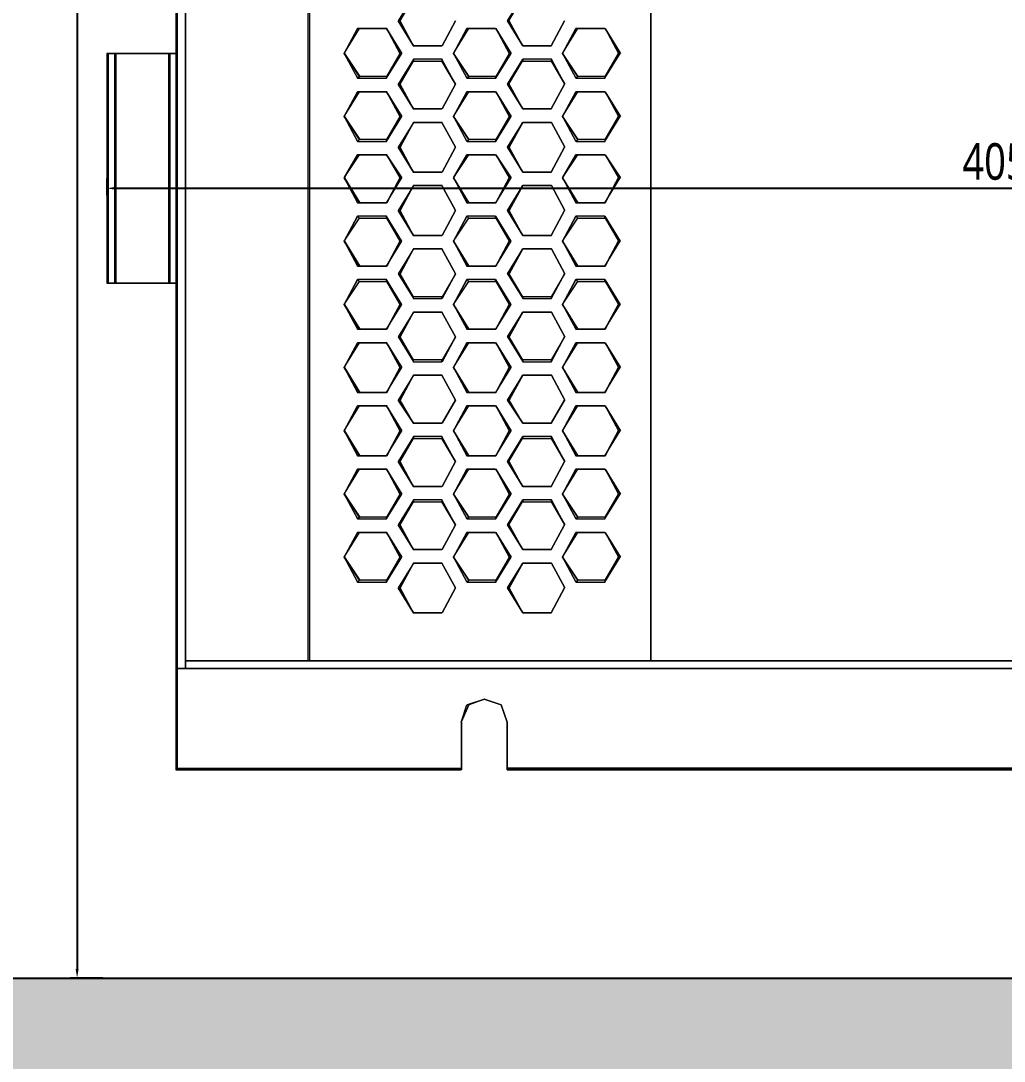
# Model space of a CAD drawing. Header units: millimetres. Extents: x -11 to 1219, y 0 to 1751.
# Drawn here: x 666.4 to 881.7, y 837 to 1064.7 of the extents above; entities that cross this region are included whole.
import ezdxf

# ---------------------------------------------------------------- set-up
doc = ezdxf.new("R2010")
doc.units = ezdxf.units.MM
doc.header["$LTSCALE"] = 10
doc.layers.get('0').update_dxf_attribs({"linetype": 'CONTINUOUS'})
doc.layers.get('Defpoints').update_dxf_attribs({"linetype": 'CONTINUOUS'})
for name, color, linetype in [('1', 7, 'CONTINUOUS'), ('Layer1', 3, 'CONTINUOUS'), ('PDF2_Geometry', 7, 'CONTINUOUS'), ('PDF2_Solid Fills', 7, 'CONTINUOUS'), ('PSYMS', 7, 'CONTINUOUS')]:
    doc.layers.add(name, color=color, linetype=linetype)
doc.styles.get("Standard").update_dxf_attribs({"font": '', "width": 0.8})
doc.styles.get('Standard').set_extended_font_data('Meiryo UI')
doc.dimstyles.get("Standard").update_dxf_attribs({"dimtxt": 8, "dimasz": 2, "dimexe": 1.5, "dimexo": 1.5, "dimgap": 1.8, "dimtad": 1, "dimdec": 3, "dimdsep": 46, "dimtxsty": 'Standard', "dimcen": 0, "dimclrd": 4, "dimclre": 4, "dimclrt": 4, "dimadec": 0, "dimazin": 0, "dimtfac": 1, "dimtdec": 3, "dimtmove": 0, "dimatfit": 3, "dimfxl": 1, "dimtolj": 1, "dimtzin": 1, "dimarcsym": 0})

# ---------------------------------------------------------------- blocks, each defined once
blk = doc.blocks.new('Sinee')
at = {"layer": '1'}
blk.add_line((324.97, -695.81), (72.13, -695.81), dxfattribs=at)
at = {"layer": 'Layer1'}
blk.add_line((62.06, -696.12), (0, -696.11), dxfattribs=at)
at = {"layer": 'PDF2_Geometry', "lineweight": 5}
for points in [[(0, 0), (-0.42, 0), (-0.42, -696.11), (0, -696.11)], [(1.75, -22.23), (1.75, -673.88)], [(1.75, -22.23), (1.75, -673.88)], [(28.93, -23.9), (28.52, -23.9), (28.52, -672.21), (28.93, -672.21)], [(103.58, -672.21), (103.58, -23.91)], [(103.58, -672.21), (103.58, -23.91)], [(48.29, -532.15), (48.71, -532.15), (51.65, -527.12), (51.65, -526.7)], [(72.13, -532.15), (72.55, -532.15), (75.48, -527.12), (75.48, -526.7)], [(51.65, -537.6), (48.29, -532.15)], [(51.65, -537.6), (48.71, -532.15), (48.29, -532.15)], [(60.88, -532.15), (57.94, -537.6)], [(60.88, -532.15), (57.94, -537.6)], [(75.55, -537.6), (72.2, -532.15)], [(75.55, -537.6), (72.62, -532.15), (72.2, -532.15)], [(84.71, -532.15), (81.77, -537.6)], [(84.71, -532.15), (81.77, -537.6)], [(36.48, -539.28), (39.42, -533.83)], [(36.48, -539.28), (39.84, -533.83), (39.42, -533.83)], [(39.42, -533.83), (45.71, -533.83)], [(39.91, -533.83), (45.78, -533.83)], [(45.71, -533.83), (49.06, -539.28)], [(45.71, -533.83), (48.64, -539.28), (49.06, -539.28)], [(60.39, -539.28), (63.32, -533.83)], [(60.39, -539.28), (63.74, -533.83), (63.32, -533.83)], [(63.32, -533.83), (69.61, -533.83)], [(63.74, -533.83), (69.61, -533.83)], [(69.68, -533.83), (73.04, -539.28)], [(69.68, -533.83), (72.62, -539.28), (73.04, -539.28)], [(84.29, -539.28), (87.22, -533.83)], [(84.29, -539.28), (87.64, -533.83), (87.22, -533.83)], [(87.22, -533.83), (93.51, -533.83)], [(87.64, -533.83), (93.51, -533.83)], [(93.58, -533.83), (96.94, -539.28)], [(93.58, -533.83), (96.52, -539.28), (96.94, -539.28)], [(-15.52, -589.6), (-15.1, -589.6), (-15.1, -539.28), (-15.52, -539.28)], [(-15.1, -539.28), (0, -539.28)], [(-15.1, -539.28), (0, -539.28)], [(-13.84, -589.6), (-13.42, -589.6), (-13.42, -539.28), (-13.84, -539.28)], [(-2.03, -589.6), (-1.61, -589.6), (-1.61, -539.28), (-2.03, -539.28)], [(39.42, -544.73), (39.84, -544.31), (36.48, -539.28)], [(39.91, -544.31), (36.55, -539.28)], [(49.06, -539.28), (48.64, -539.28), (45.71, -544.31), (45.71, -544.73)], [(57.87, -537.6), (51.58, -537.6)], [(57.87, -537.6), (51.58, -537.6)], [(63.74, -544.31), (60.39, -539.28)], [(63.32, -544.73), (63.74, -544.31), (60.39, -539.28)], [(73.04, -539.28), (72.62, -539.28), (69.68, -544.31), (69.68, -544.73)], [(81.84, -537.6), (75.55, -537.6)], [(81.84, -537.6), (75.55, -537.6)], [(87.64, -544.31), (84.29, -539.28)], [(87.22, -544.73), (87.64, -544.31), (84.29, -539.28)], [(96.87, -539.28), (96.45, -539.28), (93.51, -544.31), (93.51, -544.73)], [(48.29, -545.99), (48.71, -545.99), (51.65, -540.96), (51.65, -540.54)], [(57.94, -540.54), (51.65, -540.54), (51.65, -540.96), (57.94, -540.96)], [(57.87, -540.54), (57.87, -540.96), (60.81, -545.99)], [(57.87, -540.96), (60.81, -545.99)], [(72.13, -545.99), (72.55, -545.99), (75.48, -540.96), (75.48, -540.54)], [(81.84, -540.54), (75.55, -540.54), (75.55, -540.96), (81.84, -540.96)], [(81.84, -540.54), (81.84, -540.96), (84.78, -545.99)], [(81.84, -540.96), (84.78, -545.99)], [(45.71, -544.73), (45.71, -544.31), (39.84, -544.31), (39.42, -544.73)], [(51.65, -551.44), (48.29, -545.99)], [(51.65, -551.44), (48.71, -545.99), (48.29, -545.99)], [(60.88, -545.99), (57.94, -551.44)], [(60.88, -545.99), (57.94, -551.44)], [(69.68, -544.73), (69.68, -544.31), (63.81, -544.31), (63.39, -544.73)], [(75.55, -551.44), (72.2, -545.99)], [(75.55, -551.44), (72.62, -545.99), (72.2, -545.99)], [(84.71, -545.99), (81.77, -551.44)], [(84.71, -545.99), (81.77, -551.44)], [(93.58, -544.73), (93.58, -544.31), (87.71, -544.31), (87.29, -544.73)], [(36.48, -553.12), (39.42, -547.67)], [(36.48, -553.12), (39.84, -547.67), (39.42, -547.67)], [(39.42, -547.67), (45.71, -547.67)], [(39.91, -547.67), (45.78, -547.67)], [(45.71, -547.67), (49.06, -553.12)], [(45.71, -547.67), (48.64, -553.12), (49.06, -553.12)], [(60.39, -553.12), (63.32, -547.67)], [(60.39, -553.12), (63.74, -547.67), (63.32, -547.67)], [(63.32, -547.67), (69.61, -547.67)], [(63.74, -547.67), (69.61, -547.67)], [(69.68, -547.67), (73.04, -553.12)], [(69.68, -547.67), (72.62, -553.12), (73.04, -553.12)], [(84.29, -553.12), (87.22, -547.67)], [(84.29, -553.12), (87.64, -547.67), (87.22, -547.67)], [(87.22, -547.67), (93.51, -547.67)], [(87.64, -547.67), (93.51, -547.67)], [(93.58, -547.67), (96.94, -553.12)], [(93.58, -547.67), (96.52, -553.12), (96.94, -553.12)], [(39.42, -558.57), (39.84, -558.15), (36.48, -553.12)], [(39.91, -558.15), (36.55, -553.12)], [(49.06, -553.12), (48.64, -553.12), (45.71, -558.15), (45.71, -558.57)], [(57.87, -551.44), (51.58, -551.44)], [(57.87, -551.44), (51.58, -551.44)], [(63.74, -558.15), (60.39, -553.12)], [(63.32, -558.57), (63.74, -558.15), (60.39, -553.12)], [(73.04, -553.12), (72.62, -553.12), (69.68, -558.15), (69.68, -558.57)], [(81.84, -551.44), (75.55, -551.44)], [(81.84, -551.44), (75.55, -551.44)], [(87.64, -558.15), (84.29, -553.12)], [(87.22, -558.57), (87.64, -558.15), (84.29, -553.12)], [(96.87, -553.12), (96.45, -553.12), (93.51, -558.15), (93.51, -558.57)], [(48.29, -559.83), (48.71, -559.83), (51.65, -554.38)], [(48.71, -559.83), (51.65, -554.38)], [(51.65, -554.38), (57.94, -554.38)], [(51.65, -554.38), (57.94, -554.38)], [(57.87, -554.38), (60.81, -559.83)], [(57.87, -554.38), (60.81, -559.83)], [(72.13, -559.83), (72.55, -559.83), (75.48, -554.38)], [(72.62, -559.83), (75.55, -554.38)], [(75.55, -554.38), (81.84, -554.38)], [(75.55, -554.38), (81.84, -554.38)], [(81.84, -554.38), (84.78, -559.83)], [(81.84, -554.38), (84.78, -559.83)], [(45.71, -558.57), (45.71, -558.15), (39.84, -558.15), (39.42, -558.57)], [(51.65, -565.28), (48.29, -559.83)], [(51.65, -565.28), (48.71, -559.83), (48.29, -559.83)], [(60.88, -559.83), (57.94, -565.28)], [(60.88, -559.83), (57.94, -565.28)], [(69.68, -558.57), (69.68, -558.15), (63.81, -558.15), (63.39, -558.57)], [(75.55, -565.28), (72.2, -559.83)], [(75.55, -565.28), (72.62, -559.83), (72.2, -559.83)], [(84.71, -559.83), (81.77, -565.28)], [(84.71, -559.83), (81.77, -565.28)], [(93.58, -558.57), (93.58, -558.15), (87.71, -558.15), (87.29, -558.57)], [(36.48, -566.54), (39.42, -561.51)], [(36.48, -566.54), (39.84, -561.51), (39.42, -561.51)], [(39.42, -561.51), (45.71, -561.51)], [(39.91, -561.51), (45.78, -561.51)], [(45.71, -561.51), (49.06, -566.54)], [(45.71, -561.51), (48.64, -566.54), (49.06, -566.54)], [(60.39, -566.54), (63.32, -561.51)], [(60.39, -566.54), (63.74, -561.51), (63.32, -561.51)], [(63.32, -561.51), (69.61, -561.51)], [(63.74, -561.51), (69.61, -561.51)], [(69.68, -561.51), (73.04, -566.54)], [(69.68, -561.51), (72.62, -566.54), (73.04, -566.54)], [(84.29, -566.54), (87.22, -561.51)], [(84.29, -566.54), (87.64, -561.51), (87.22, -561.51)], [(87.22, -561.51), (93.51, -561.51)], [(87.64, -561.51), (93.51, -561.51)], [(93.58, -561.51), (96.94, -566.54)], [(93.58, -561.51), (96.52, -566.54), (96.94, -566.54)], [(39.42, -571.99), (39.84, -571.99), (36.48, -566.54)], [(39.91, -571.99), (36.55, -566.54)], [(49.06, -566.54), (48.64, -566.54), (45.71, -571.99)], [(48.71, -566.54), (45.78, -571.99)], [(57.87, -565.28), (51.58, -565.28)], [(57.87, -565.28), (51.58, -565.28)], [(63.74, -571.99), (60.39, -566.54)], [(63.32, -571.99), (63.74, -571.99), (60.39, -566.54)], [(72.62, -566.54), (69.68, -571.99)], [(73.04, -566.54), (72.62, -566.54), (69.68, -571.99)], [(81.84, -565.28), (75.55, -565.28)], [(81.84, -565.28), (75.55, -565.28)], [(87.64, -571.99), (84.29, -566.54)], [(87.22, -571.99), (87.64, -571.99), (84.29, -566.54)], [(96.87, -566.54), (96.45, -566.54), (93.51, -571.99)], [(96.52, -566.54), (93.58, -571.99)], [(48.29, -573.67), (48.71, -573.67), (51.65, -568.22)], [(48.71, -573.67), (51.65, -568.22)], [(51.65, -568.22), (57.94, -568.22)], [(51.65, -568.22), (57.94, -568.22)], [(57.87, -568.22), (60.81, -573.67)], [(57.87, -568.22), (60.81, -573.67)], [(72.13, -573.67), (72.55, -573.67), (75.48, -568.22)], [(72.62, -573.67), (75.55, -568.22)], [(75.55, -568.22), (81.84, -568.22)], [(75.55, -568.22), (81.84, -568.22)], [(81.84, -568.22), (84.78, -573.67)], [(81.84, -568.22), (84.78, -573.67)], [(45.71, -571.99), (39.42, -571.99)], [(45.71, -571.99), (39.42, -571.99), (39.84, -571.99)], [(51.65, -579.12), (48.29, -573.67)], [(51.65, -579.12), (48.71, -573.67), (48.29, -573.67)], [(60.88, -573.67), (57.94, -579.12)], [(60.88, -573.67), (57.94, -579.12)], [(69.68, -571.99), (63.39, -571.99)], [(69.68, -571.99), (63.39, -571.99), (63.81, -571.99)], [(75.55, -579.12), (72.2, -573.67)], [(75.55, -579.12), (72.62, -573.67), (72.2, -573.67)], [(84.71, -573.67), (81.77, -579.12)], [(84.71, -573.67), (81.77, -579.12)], [(93.58, -571.99), (87.29, -571.99)], [(93.58, -571.99), (87.29, -571.99), (87.71, -571.99)], [(36.48, -580.38), (39.42, -574.92)], [(36.48, -580.38), (39.84, -575.34), (39.42, -574.92)], [(39.42, -574.92), (39.84, -575.34), (45.71, -575.34), (45.71, -574.92)], [(45.71, -574.92), (45.71, -575.34), (48.64, -580.38), (49.06, -580.38)], [(60.39, -580.38), (63.32, -574.92)], [(60.39, -580.38), (63.74, -575.34), (63.32, -574.92)], [(63.32, -574.92), (63.74, -575.34), (69.61, -575.34), (69.61, -574.92)], [(69.68, -574.92), (69.68, -575.34), (72.62, -580.38), (73.04, -580.38)], [(84.29, -580.38), (87.22, -574.92)], [(84.29, -580.38), (87.64, -575.34), (87.22, -574.92)], [(87.22, -574.92), (87.64, -575.34), (93.51, -575.34), (93.51, -574.92)], [(93.58, -574.92), (93.58, -575.34), (96.52, -580.38), (96.94, -580.38)], [(39.42, -585.83), (39.84, -585.83), (36.48, -580.38)], [(39.91, -585.83), (36.55, -580.38)], [(49.06, -580.38), (48.64, -580.38), (45.71, -585.83)], [(48.71, -580.38), (45.78, -585.83)], [(57.87, -579.12), (51.58, -579.12)], [(57.87, -579.12), (51.58, -579.12)], [(63.74, -585.83), (60.39, -580.38)], [(63.32, -585.83), (63.74, -585.83), (60.39, -580.38)], [(72.62, -580.38), (69.68, -585.83)], [(73.04, -580.38), (72.62, -580.38), (69.68, -585.83)], [(81.84, -579.12), (75.55, -579.12)], [(81.84, -579.12), (75.55, -579.12)], [(87.64, -585.83), (84.29, -580.38)], [(87.22, -585.83), (87.64, -585.83), (84.29, -580.38)], [(96.87, -580.38), (96.45, -580.38), (93.51, -585.83)], [(96.52, -580.38), (93.58, -585.83)], [(48.29, -587.51), (48.71, -587.51), (51.65, -582.05)], [(48.71, -587.51), (51.65, -582.05)], [(51.65, -582.05), (57.94, -582.05)], [(51.65, -582.05), (57.94, -582.05)], [(57.87, -582.05), (60.81, -587.51)], [(57.87, -582.05), (60.81, -587.51)], [(72.13, -587.51), (72.55, -587.51), (75.48, -582.05)], [(72.62, -587.51), (75.55, -582.05)], [(75.55, -582.05), (81.84, -582.05)], [(75.55, -582.05), (81.84, -582.05)], [(81.84, -582.05), (84.78, -587.51)], [(81.84, -582.05), (84.78, -587.51)], [(45.71, -585.83), (39.42, -585.83)], [(45.71, -585.83), (39.42, -585.83), (39.84, -585.83)], [(69.68, -585.83), (63.39, -585.83)], [(69.68, -585.83), (63.39, -585.83), (63.81, -585.83)], [(93.58, -585.83), (87.29, -585.83)], [(93.58, -585.83), (87.29, -585.83), (87.71, -585.83)], [(0, -589.6), (-15.1, -589.6)], [(0, -589.6), (-15.1, -589.6)], [(36.48, -594.21), (39.42, -588.76)], [(36.48, -594.21), (39.84, -589.18), (39.42, -588.76)], [(39.42, -588.76), (39.84, -589.18), (45.71, -589.18), (45.71, -588.76)], [(45.71, -588.76), (45.71, -589.18), (48.64, -594.21), (49.06, -594.21)], [(51.65, -592.96), (51.65, -592.54), (48.71, -587.51), (48.29, -587.51)], [(60.88, -587.51), (57.94, -592.96)], [(60.88, -587.51), (57.94, -592.54), (57.94, -592.96)], [(60.39, -594.21), (63.32, -588.76)], [(60.39, -594.21), (63.74, -589.18), (63.32, -588.76)], [(63.32, -588.76), (63.74, -589.18), (69.61, -589.18), (69.61, -588.76)], [(69.68, -588.76), (69.68, -589.18), (72.62, -594.21), (73.04, -594.21)], [(75.55, -592.96), (75.55, -592.54), (72.62, -587.51), (72.2, -587.51)], [(84.71, -587.51), (81.77, -592.96)], [(84.71, -587.51), (81.77, -592.54), (81.77, -592.96)], [(84.29, -594.21), (87.22, -588.76)], [(84.29, -594.21), (87.64, -589.18), (87.22, -588.76)], [(87.22, -588.76), (87.64, -589.18), (93.51, -589.18), (93.51, -588.76)], [(93.58, -588.76), (93.58, -589.18), (96.52, -594.21), (96.94, -594.21)], [(39.42, -599.67), (39.84, -599.67), (36.48, -594.21)], [(39.91, -599.67), (36.55, -594.21)], [(49.06, -594.21), (48.64, -594.21), (45.71, -599.67)], [(48.71, -594.21), (45.78, -599.67)], [(51.58, -592.96), (57.87, -592.96), (57.87, -592.54), (51.58, -592.54)], [(63.74, -599.67), (60.39, -594.21)], [(63.32, -599.67), (63.74, -599.67), (60.39, -594.21)], [(72.62, -594.21), (69.68, -599.67)], [(73.04, -594.21), (72.62, -594.21), (69.68, -599.67)], [(75.55, -592.96), (81.84, -592.96), (81.84, -592.54), (75.55, -592.54)], [(87.64, -599.67), (84.29, -594.21)], [(87.22, -599.67), (87.64, -599.67), (84.29, -594.21)], [(96.87, -594.21), (96.45, -594.21), (93.51, -599.67)], [(96.52, -594.21), (93.58, -599.67)], [(48.29, -601.34), (48.71, -601.34), (51.65, -595.89)], [(48.71, -601.34), (51.65, -595.89)], [(51.65, -595.89), (57.94, -595.89)], [(51.65, -595.89), (57.94, -595.89)], [(57.87, -595.89), (60.81, -601.34)], [(57.87, -595.89), (60.81, -601.34)], [(72.13, -601.34), (72.55, -601.34), (75.48, -595.89)], [(72.62, -601.34), (75.55, -595.89)], [(75.55, -595.89), (81.84, -595.89)], [(75.55, -595.89), (81.84, -595.89)], [(81.84, -595.89), (84.78, -601.34)], [(81.84, -595.89), (84.78, -601.34)], [(45.71, -599.67), (39.42, -599.67)], [(45.71, -599.67), (39.42, -599.67), (39.84, -599.67)], [(69.68, -599.67), (63.39, -599.67)], [(69.68, -599.67), (63.39, -599.67), (63.81, -599.67)], [(93.58, -599.67), (87.29, -599.67)], [(93.58, -599.67), (87.29, -599.67), (87.71, -599.67)], [(36.48, -608.05), (39.42, -602.6)], [(36.48, -608.05), (39.84, -602.6), (39.42, -602.6)], [(39.42, -602.6), (45.71, -602.6)], [(39.91, -602.6), (45.78, -602.6)], [(45.71, -602.6), (49.06, -608.05)], [(45.71, -602.6), (48.64, -608.05), (49.06, -608.05)], [(51.65, -606.8), (51.65, -606.38), (48.71, -601.34), (48.29, -601.34)], [(60.88, -601.34), (57.94, -606.8)], [(60.88, -601.34), (57.94, -606.38), (57.94, -606.8)], [(60.39, -608.05), (63.32, -602.6)], [(60.39, -608.05), (63.74, -602.6), (63.32, -602.6)], [(63.32, -602.6), (69.61, -602.6)], [(63.74, -602.6), (69.61, -602.6)], [(69.68, -602.6), (73.04, -608.05)], [(69.68, -602.6), (72.62, -608.05), (73.04, -608.05)], [(75.55, -606.8), (75.55, -606.38), (72.62, -601.34), (72.2, -601.34)], [(84.71, -601.34), (81.77, -606.8)], [(84.71, -601.34), (81.77, -606.38), (81.77, -606.8)], [(84.29, -608.05), (87.22, -602.6)], [(84.29, -608.05), (87.64, -602.6), (87.22, -602.6)], [(87.22, -602.6), (93.51, -602.6)], [(87.64, -602.6), (93.51, -602.6)], [(93.58, -602.6), (96.94, -608.05)], [(93.58, -602.6), (96.52, -608.05), (96.94, -608.05)], [(51.58, -606.8), (57.87, -606.8), (57.87, -606.38), (51.58, -606.38)], [(75.55, -606.8), (81.84, -606.8), (81.84, -606.38), (75.55, -606.38)], [(39.42, -613.5), (39.84, -613.5), (36.48, -608.05)], [(39.91, -613.5), (36.55, -608.05)], [(49.06, -608.05), (48.64, -608.05), (45.71, -613.5)], [(48.71, -608.05), (45.78, -613.5)], [(48.29, -615.18), (48.71, -615.18), (51.65, -609.73)], [(48.71, -615.18), (51.65, -609.73)], [(51.65, -609.73), (57.94, -609.73)], [(51.65, -609.73), (57.94, -609.73)], [(57.87, -609.73), (60.81, -615.18)], [(57.87, -609.73), (60.81, -615.18)], [(63.74, -613.5), (60.39, -608.05)], [(63.32, -613.5), (63.74, -613.5), (60.39, -608.05)], [(72.62, -608.05), (69.68, -613.5)], [(73.04, -608.05), (72.62, -608.05), (69.68, -613.5)], [(72.13, -615.18), (72.55, -615.18), (75.48, -609.73)], [(72.62, -615.18), (75.55, -609.73)], [(75.55, -609.73), (81.84, -609.73)], [(75.55, -609.73), (81.84, -609.73)], [(81.84, -609.73), (84.78, -615.18)], [(81.84, -609.73), (84.78, -615.18)], [(87.64, -613.5), (84.29, -608.05)], [(87.22, -613.5), (87.64, -613.5), (84.29, -608.05)], [(96.87, -608.05), (96.45, -608.05), (93.51, -613.5)], [(96.52, -608.05), (93.58, -613.5)], [(45.71, -613.5), (39.42, -613.5)], [(45.71, -613.5), (39.42, -613.5), (39.84, -613.5)], [(69.68, -613.5), (63.39, -613.5)], [(69.68, -613.5), (63.39, -613.5), (63.81, -613.5)], [(93.58, -613.5), (87.29, -613.5)], [(93.58, -613.5), (87.29, -613.5), (87.71, -613.5)], [(36.48, -621.89), (39.42, -616.44)], [(36.48, -621.89), (39.84, -616.44), (39.42, -616.44)], [(39.42, -616.44), (45.71, -616.44)], [(39.91, -616.44), (45.78, -616.44)], [(45.71, -616.44), (49.06, -621.89)], [(45.71, -616.44), (48.64, -621.89), (49.06, -621.89)], [(51.65, -620.21), (48.29, -615.18)], [(51.65, -620.21), (48.71, -615.18), (48.29, -615.18)], [(60.88, -615.18), (57.94, -620.21)], [(60.88, -615.18), (57.94, -620.21)], [(60.39, -621.89), (63.32, -616.44)], [(60.39, -621.89), (63.74, -616.44), (63.32, -616.44)], [(63.32, -616.44), (69.61, -616.44)], [(63.74, -616.44), (69.61, -616.44)], [(69.68, -616.44), (73.04, -621.89)], [(69.68, -616.44), (72.62, -621.89), (73.04, -621.89)], [(75.55, -620.21), (72.2, -615.18)], [(75.55, -620.21), (72.62, -615.18), (72.2, -615.18)], [(84.71, -615.18), (81.77, -620.21)], [(84.71, -615.18), (81.77, -620.21)], [(84.29, -621.89), (87.22, -616.44)], [(84.29, -621.89), (87.64, -616.44), (87.22, -616.44)], [(87.22, -616.44), (93.51, -616.44)], [(87.64, -616.44), (93.51, -616.44)], [(93.58, -616.44), (96.94, -621.89)], [(93.58, -616.44), (96.52, -621.89), (96.94, -621.89)], [(57.87, -620.21), (51.58, -620.21)], [(57.87, -620.21), (51.58, -620.21)], [(81.84, -620.21), (75.55, -620.21)], [(81.84, -620.21), (75.55, -620.21)], [(39.42, -627.34), (39.84, -627.34), (36.48, -621.89)], [(39.91, -627.34), (36.55, -621.89)], [(49.06, -621.89), (48.64, -621.89), (45.71, -627.34)], [(48.71, -621.89), (45.78, -627.34)], [(48.29, -628.6), (48.71, -628.6), (51.65, -623.57), (51.65, -623.15)], [(57.94, -623.15), (51.65, -623.15), (51.65, -623.57), (57.94, -623.57)], [(57.87, -623.15), (57.87, -623.57), (60.81, -628.6)], [(57.87, -623.57), (60.81, -628.6)], [(63.74, -627.34), (60.39, -621.89)], [(63.32, -627.34), (63.74, -627.34), (60.39, -621.89)], [(72.62, -621.89), (69.68, -627.34)], [(73.04, -621.89), (72.62, -621.89), (69.68, -627.34)], [(72.13, -628.6), (72.55, -628.6), (75.48, -623.57), (75.48, -623.15)], [(81.84, -623.15), (75.55, -623.15), (75.55, -623.57), (81.84, -623.57)], [(81.84, -623.15), (81.84, -623.57), (84.78, -628.6)], [(81.84, -623.57), (84.78, -628.6)], [(87.64, -627.34), (84.29, -621.89)], [(87.22, -627.34), (87.64, -627.34), (84.29, -621.89)], [(96.87, -621.89), (96.45, -621.89), (93.51, -627.34)], [(96.52, -621.89), (93.58, -627.34)], [(45.71, -627.34), (39.42, -627.34)], [(45.71, -627.34), (39.42, -627.34), (39.84, -627.34)], [(69.68, -627.34), (63.39, -627.34)], [(69.68, -627.34), (63.39, -627.34), (63.81, -627.34)], [(93.58, -627.34), (87.29, -627.34)], [(93.58, -627.34), (87.29, -627.34), (87.71, -627.34)], [(36.48, -635.73), (39.42, -630.28)], [(36.48, -635.73), (39.84, -630.28), (39.42, -630.28)], [(39.42, -630.28), (45.71, -630.28)], [(39.91, -630.28), (45.78, -630.28)], [(45.71, -630.28), (49.06, -635.73)], [(45.71, -630.28), (48.64, -635.73), (49.06, -635.73)], [(51.65, -634.05), (48.29, -628.6)], [(51.65, -634.05), (48.71, -628.6), (48.29, -628.6)], [(60.88, -628.6), (57.94, -634.05)], [(60.88, -628.6), (57.94, -634.05)], [(60.39, -635.73), (63.32, -630.28)], [(60.39, -635.73), (63.74, -630.28), (63.32, -630.28)], [(63.32, -630.28), (69.61, -630.28)], [(63.74, -630.28), (69.61, -630.28)], [(69.68, -630.28), (73.04, -635.73)], [(69.68, -630.28), (72.62, -635.73), (73.04, -635.73)], [(75.55, -634.05), (72.2, -628.6)], [(75.55, -634.05), (72.62, -628.6), (72.2, -628.6)], [(84.71, -628.6), (81.77, -634.05)], [(84.71, -628.6), (81.77, -634.05)], [(84.29, -635.73), (87.22, -630.28)], [(84.29, -635.73), (87.64, -630.28), (87.22, -630.28)], [(87.22, -630.28), (93.51, -630.28)], [(87.64, -630.28), (93.51, -630.28)], [(93.58, -630.28), (96.94, -635.73)], [(93.58, -630.28), (96.52, -635.73), (96.94, -635.73)], [(57.87, -634.05), (51.58, -634.05)], [(57.87, -634.05), (51.58, -634.05)], [(81.84, -634.05), (75.55, -634.05)], [(81.84, -634.05), (75.55, -634.05)], [(39.42, -641.18), (39.84, -640.76), (36.48, -635.73)], [(39.91, -640.76), (36.55, -635.73)], [(49.06, -635.73), (48.64, -635.73), (45.71, -640.76), (45.71, -641.18)], [(48.29, -642.44), (48.71, -642.44), (51.65, -637.41), (51.65, -636.99)], [(57.94, -636.99), (51.65, -636.99), (51.65, -637.41), (57.94, -637.41)], [(57.87, -636.99), (57.87, -637.41), (60.81, -642.44)], [(57.87, -637.41), (60.81, -642.44)], [(63.74, -640.76), (60.39, -635.73)], [(63.32, -641.18), (63.74, -640.76), (60.39, -635.73)], [(73.04, -635.73), (72.62, -635.73), (69.68, -640.76), (69.68, -641.18)], [(72.13, -642.44), (72.55, -642.44), (75.48, -637.41), (75.48, -636.99)], [(81.84, -636.99), (75.55, -636.99), (75.55, -637.41), (81.84, -637.41)], [(81.84, -636.99), (81.84, -637.41), (84.78, -642.44)], [(81.84, -637.41), (84.78, -642.44)], [(87.64, -640.76), (84.29, -635.73)], [(87.22, -641.18), (87.64, -640.76), (84.29, -635.73)], [(96.87, -635.73), (96.45, -635.73), (93.51, -640.76), (93.51, -641.18)], [(45.71, -641.18), (45.71, -640.76), (39.84, -640.76), (39.42, -641.18)], [(69.68, -641.18), (69.68, -640.76), (63.81, -640.76), (63.39, -641.18)], [(93.58, -641.18), (93.58, -640.76), (87.71, -640.76), (87.29, -641.18)], [(36.48, -649.57), (39.42, -644.12)], [(36.48, -649.57), (39.84, -644.12), (39.42, -644.12)], [(39.42, -644.12), (45.71, -644.12)], [(39.91, -644.12), (45.78, -644.12)], [(45.71, -644.12), (49.06, -649.57)], [(45.71, -644.12), (48.64, -649.57), (49.06, -649.57)], [(51.65, -647.89), (48.29, -642.44)], [(51.65, -647.89), (48.71, -642.44), (48.29, -642.44)], [(60.88, -642.44), (57.94, -647.89)], [(60.88, -642.44), (57.94, -647.89)], [(60.39, -649.57), (63.32, -644.12)], [(60.39, -649.57), (63.74, -644.12), (63.32, -644.12)], [(63.32, -644.12), (69.61, -644.12)], [(63.74, -644.12), (69.61, -644.12)], [(69.68, -644.12), (73.04, -649.57)], [(69.68, -644.12), (72.62, -649.57), (73.04, -649.57)], [(75.55, -647.89), (72.2, -642.44)], [(75.55, -647.89), (72.62, -642.44), (72.2, -642.44)], [(84.71, -642.44), (81.77, -647.89)], [(84.71, -642.44), (81.77, -647.89)], [(84.29, -649.57), (87.22, -644.12)], [(84.29, -649.57), (87.64, -644.12), (87.22, -644.12)], [(87.22, -644.12), (93.51, -644.12)], [(87.64, -644.12), (93.51, -644.12)], [(93.58, -644.12), (96.94, -649.57)], [(93.58, -644.12), (96.52, -649.57), (96.94, -649.57)], [(57.87, -647.89), (51.58, -647.89)], [(57.87, -647.89), (51.58, -647.89)], [(81.84, -647.89), (75.55, -647.89)], [(81.84, -647.89), (75.55, -647.89)], [(39.42, -655.02), (39.84, -654.6), (36.48, -649.57)], [(39.91, -654.6), (36.55, -649.57)], [(49.06, -649.57), (48.64, -649.57), (45.71, -654.6), (45.71, -655.02)], [(48.29, -656.28), (48.71, -656.28), (51.65, -650.83)], [(48.71, -656.28), (51.65, -650.83)], [(51.65, -650.83), (57.94, -650.83)], [(51.65, -650.83), (57.94, -650.83)], [(57.87, -650.83), (60.81, -656.28)], [(57.87, -650.83), (60.81, -656.28)], [(63.74, -654.6), (60.39, -649.57)], [(63.32, -655.02), (63.74, -654.6), (60.39, -649.57)], [(73.04, -649.57), (72.62, -649.57), (69.68, -654.6), (69.68, -655.02)], [(72.13, -656.28), (72.55, -656.28), (75.48, -650.83)], [(72.62, -656.28), (75.55, -650.83)], [(75.55, -650.83), (81.84, -650.83)], [(75.55, -650.83), (81.84, -650.83)], [(81.84, -650.83), (84.78, -656.28)], [(81.84, -650.83), (84.78, -656.28)], [(87.64, -654.6), (84.29, -649.57)], [(87.22, -655.02), (87.64, -654.6), (84.29, -649.57)], [(96.87, -649.57), (96.45, -649.57), (93.51, -654.6), (93.51, -655.02)], [(45.71, -655.02), (45.71, -654.6), (39.84, -654.6), (39.42, -655.02)], [(69.68, -655.02), (69.68, -654.6), (63.81, -654.6), (63.39, -655.02)], [(93.58, -655.02), (93.58, -654.6), (87.71, -654.6), (87.29, -655.02)], [(51.65, -661.73), (48.29, -656.28)], [(51.65, -661.73), (48.71, -656.28), (48.29, -656.28)], [(60.88, -656.28), (57.94, -661.73)], [(60.88, -656.28), (57.94, -661.73)], [(75.55, -661.73), (72.2, -656.28)], [(75.55, -661.73), (72.62, -656.28), (72.2, -656.28)], [(84.71, -656.28), (81.77, -661.73)], [(84.71, -656.28), (81.77, -661.73)], [(57.87, -661.73), (51.58, -661.73)], [(57.87, -661.73), (51.58, -661.73)], [(81.84, -661.73), (75.55, -661.73)], [(81.84, -661.73), (75.55, -661.73)], [(0, -673.89), (390, -673.89)], [(0, -673.89), (390, -673.89)], [(1.75, -672.21), (390, -672.21)], [(1.75, -672.21), (390, -672.21)], [(28.93, -672.21), (28.52, -672.21), (103.58, -672.21)], [(28.93, -672.21), (28.52, -672.21), (103.58, -672.21)], [(28.59, -672.21), (103.64, -672.21)], [(67.17, -680.6), (63.39, -681.86)], [(67.17, -680.6), (63.81, -681.86), (63.39, -681.86)], [(70.87, -681.86), (67.1, -680.6)], [(70.87, -681.86), (67.1, -680.6)], [(63.74, -681.86), (62.06, -685.63)], [(63.32, -681.86), (63.74, -681.86), (62.06, -685.63)], [(72.13, -685.63), (70.87, -681.86)], [(72.13, -685.63), (70.87, -681.86)], [(62.13, -696.12), (62.13, -685.63)], [(62.13, -696.12), (62.13, -685.63)], [(72.13, -696.12), (72.13, -685.63)], [(72.13, -696.12), (72.13, -685.63)], [(0, -696.12), (62.06, -696.12)], [(0.02, -695.79), (62.08, -695.79)], [(72.13, -696.12), (390, -696.14)], [(72.13, -696.12), (390, -696.14)]]:
    blk.add_lwpolyline(points, close=True, dxfattribs=at)
for points in [[(1.75, -22.23), (1.75, -673.88), (1.75, -22.23)], [(103.58, -672.21), (103.58, -23.91), (103.58, -672.21)], [(60.88, -532.15), (57.94, -537.6), (60.88, -532.15)], [(84.71, -532.15), (81.77, -537.6), (84.71, -532.15)], [(39.42, -533.83), (45.71, -533.83), (39.42, -533.83)], [(63.32, -533.83), (69.61, -533.83), (63.32, -533.83)], [(87.22, -533.83), (93.51, -533.83), (87.22, -533.83)], [(-15.1, -539.28), (0, -539.28), (-15.1, -539.28)], [(57.87, -537.6), (51.58, -537.6), (57.87, -537.6)], [(81.84, -537.6), (75.55, -537.6), (81.84, -537.6)], [(60.88, -545.99), (57.94, -551.44), (60.88, -545.99)], [(84.71, -545.99), (81.77, -551.44), (84.71, -545.99)], [(39.42, -547.67), (45.71, -547.67), (39.42, -547.67)], [(63.32, -547.67), (69.61, -547.67), (63.32, -547.67)], [(87.22, -547.67), (93.51, -547.67), (87.22, -547.67)], [(57.87, -551.44), (51.58, -551.44), (57.87, -551.44)], [(81.84, -551.44), (75.55, -551.44), (81.84, -551.44)], [(51.65, -554.38), (57.94, -554.38), (51.65, -554.38)], [(57.87, -554.38), (60.81, -559.83), (57.87, -554.38)], [(75.55, -554.38), (81.84, -554.38), (75.55, -554.38)], [(81.84, -554.38), (84.78, -559.83), (81.84, -554.38)], [(60.88, -559.83), (57.94, -565.28), (60.88, -559.83)], [(84.71, -559.83), (81.77, -565.28), (84.71, -559.83)], [(39.42, -561.51), (45.71, -561.51), (39.42, -561.51)], [(63.32, -561.51), (69.61, -561.51), (63.32, -561.51)], [(87.22, -561.51), (93.51, -561.51), (87.22, -561.51)], [(57.87, -565.28), (51.58, -565.28), (57.87, -565.28)], [(81.84, -565.28), (75.55, -565.28), (81.84, -565.28)], [(51.65, -568.22), (57.94, -568.22), (51.65, -568.22)], [(57.87, -568.22), (60.81, -573.67), (57.87, -568.22)], [(75.55, -568.22), (81.84, -568.22), (75.55, -568.22)], [(81.84, -568.22), (84.78, -573.67), (81.84, -568.22)], [(45.71, -571.99), (39.42, -571.99), (45.71, -571.99)], [(60.88, -573.67), (57.94, -579.12), (60.88, -573.67)], [(69.68, -571.99), (63.39, -571.99), (69.68, -571.99)], [(84.71, -573.67), (81.77, -579.12), (84.71, -573.67)], [(93.58, -571.99), (87.29, -571.99), (93.58, -571.99)], [(57.87, -579.12), (51.58, -579.12), (57.87, -579.12)], [(81.84, -579.12), (75.55, -579.12), (81.84, -579.12)], [(51.65, -582.05), (57.94, -582.05), (51.65, -582.05)], [(57.87, -582.05), (60.81, -587.51), (57.87, -582.05)], [(75.55, -582.05), (81.84, -582.05), (75.55, -582.05)], [(81.84, -582.05), (84.78, -587.51), (81.84, -582.05)], [(45.71, -585.83), (39.42, -585.83), (45.71, -585.83)], [(69.68, -585.83), (63.39, -585.83), (69.68, -585.83)], [(93.58, -585.83), (87.29, -585.83), (93.58, -585.83)], [(0, -589.6), (-15.1, -589.6), (0, -589.6)], [(51.65, -595.89), (57.94, -595.89), (51.65, -595.89)], [(57.87, -595.89), (60.81, -601.34), (57.87, -595.89)], [(75.55, -595.89), (81.84, -595.89), (75.55, -595.89)], [(81.84, -595.89), (84.78, -601.34), (81.84, -595.89)], [(45.71, -599.67), (39.42, -599.67), (45.71, -599.67)], [(69.68, -599.67), (63.39, -599.67), (69.68, -599.67)], [(93.58, -599.67), (87.29, -599.67), (93.58, -599.67)], [(39.42, -602.6), (45.71, -602.6), (39.42, -602.6)], [(63.32, -602.6), (69.61, -602.6), (63.32, -602.6)], [(87.22, -602.6), (93.51, -602.6), (87.22, -602.6)], [(51.65, -609.73), (57.94, -609.73), (51.65, -609.73)], [(57.87, -609.73), (60.81, -615.18), (57.87, -609.73)], [(75.55, -609.73), (81.84, -609.73), (75.55, -609.73)], [(81.84, -609.73), (84.78, -615.18), (81.84, -609.73)], [(45.71, -613.5), (39.42, -613.5), (45.71, -613.5)], [(69.68, -613.5), (63.39, -613.5), (69.68, -613.5)], [(93.58, -613.5), (87.29, -613.5), (93.58, -613.5)], [(39.42, -616.44), (45.71, -616.44), (39.42, -616.44)], [(60.88, -615.18), (57.94, -620.21), (60.88, -615.18)], [(63.32, -616.44), (69.61, -616.44), (63.32, -616.44)], [(84.71, -615.18), (81.77, -620.21), (84.71, -615.18)], [(87.22, -616.44), (93.51, -616.44), (87.22, -616.44)], [(57.87, -620.21), (51.58, -620.21), (57.87, -620.21)], [(81.84, -620.21), (75.55, -620.21), (81.84, -620.21)], [(45.71, -627.34), (39.42, -627.34), (45.71, -627.34)], [(69.68, -627.34), (63.39, -627.34), (69.68, -627.34)], [(93.58, -627.34), (87.29, -627.34), (93.58, -627.34)], [(39.42, -630.28), (45.71, -630.28), (39.42, -630.28)], [(60.88, -628.6), (57.94, -634.05), (60.88, -628.6)], [(63.32, -630.28), (69.61, -630.28), (63.32, -630.28)], [(84.71, -628.6), (81.77, -634.05), (84.71, -628.6)], [(87.22, -630.28), (93.51, -630.28), (87.22, -630.28)], [(57.87, -634.05), (51.58, -634.05), (57.87, -634.05)], [(81.84, -634.05), (75.55, -634.05), (81.84, -634.05)], [(39.42, -644.12), (45.71, -644.12), (39.42, -644.12)], [(60.88, -642.44), (57.94, -647.89), (60.88, -642.44)], [(63.32, -644.12), (69.61, -644.12), (63.32, -644.12)], [(84.71, -642.44), (81.77, -647.89), (84.71, -642.44)], [(87.22, -644.12), (93.51, -644.12), (87.22, -644.12)], [(57.87, -647.89), (51.58, -647.89), (57.87, -647.89)], [(81.84, -647.89), (75.55, -647.89), (81.84, -647.89)], [(51.65, -650.83), (57.94, -650.83), (51.65, -650.83)], [(57.87, -650.83), (60.81, -656.28), (57.87, -650.83)], [(75.55, -650.83), (81.84, -650.83), (75.55, -650.83)], [(81.84, -650.83), (84.78, -656.28), (81.84, -650.83)], [(60.88, -656.28), (57.94, -661.73), (60.88, -656.28)], [(84.71, -656.28), (81.77, -661.73), (84.71, -656.28)], [(57.87, -661.73), (51.58, -661.73), (57.87, -661.73)], [(81.84, -661.73), (75.55, -661.73), (81.84, -661.73)], [(0, -673.89), (390, -673.89), (0, -673.89)], [(1.75, -672.21), (390, -672.21), (1.75, -672.21)], [(70.87, -681.86), (67.1, -680.6), (70.87, -681.86)], [(72.13, -685.63), (70.87, -681.86), (72.13, -685.63)], [(62.13, -696.12), (62.13, -685.63), (62.13, -696.12)], [(72.13, -696.12), (72.13, -685.63), (72.13, -696.12)], [(0, -696.12), (62.06, -696.12), (0, -696.12)], [(72.13, -696.12), (390, -696.14), (72.13, -696.12)]]:
    blk.add_lwpolyline(points, dxfattribs=at)
at = {"layer": 'PDF2_Solid Fills', "lineweight": 5, "transparency": 33554559}
for points in [[(0, 0), (-0.42, 0), (0, -696.11)], [(-0.35, 0), (0.07, -696.11), (-0.35, -696.11)], [(28.93, -23.9), (28.52, -23.9), (28.93, -672.21)], [(28.59, -23.9), (29, -672.21), (28.59, -672.21)], [(48.29, -532.15), (48.71, -532.15), (51.65, -526.7)], [(48.71, -532.15), (51.65, -526.7), (51.65, -527.12)], [(72.13, -532.15), (72.55, -532.15), (75.48, -526.7)], [(72.62, -532.15), (75.55, -526.7), (75.55, -527.12)], [(51.65, -537.6), (48.29, -532.15), (48.71, -532.15)], [(75.55, -537.6), (72.2, -532.15), (72.62, -532.15)], [(36.48, -539.28), (39.42, -533.83), (39.84, -533.83)], [(45.71, -533.83), (49.06, -539.28), (48.64, -539.28)], [(60.39, -539.28), (63.32, -533.83), (63.74, -533.83)], [(69.68, -533.83), (73.04, -539.28), (72.62, -539.28)], [(84.29, -539.28), (87.22, -533.83), (87.64, -533.83)], [(93.58, -533.83), (96.94, -539.28), (96.52, -539.28)], [(-15.52, -589.6), (-15.1, -589.6), (-15.52, -539.28)], [(-15.1, -589.6), (-15.52, -539.28), (-15.1, -539.28)], [(-13.84, -589.6), (-13.42, -589.6), (-13.84, -539.28)], [(-13.35, -589.6), (-13.77, -539.28), (-13.35, -539.28)], [(-2.03, -589.6), (-1.61, -589.6), (-2.03, -539.28)], [(-1.61, -589.6), (-2.03, -539.28), (-1.61, -539.28)], [(39.42, -544.73), (39.84, -544.31), (36.48, -539.28)], [(49.06, -539.28), (48.64, -539.28), (45.71, -544.73)], [(48.71, -539.28), (45.78, -544.73), (45.78, -544.31)], [(63.32, -544.73), (63.74, -544.31), (60.39, -539.28)], [(73.04, -539.28), (72.62, -539.28), (69.68, -544.73)], [(72.62, -539.28), (69.68, -544.73), (69.68, -544.31)], [(87.22, -544.73), (87.64, -544.31), (84.29, -539.28)], [(96.87, -539.28), (96.45, -539.28), (93.51, -544.73)], [(96.52, -539.28), (93.58, -544.73), (93.58, -544.31)], [(48.29, -545.99), (48.71, -545.99), (51.65, -540.54)], [(48.71, -545.99), (51.65, -540.54), (51.65, -540.96)], [(51.65, -540.54), (51.65, -540.96), (57.94, -540.54)], [(51.65, -540.96), (57.94, -540.54), (57.94, -540.96)], [(57.87, -540.54), (57.87, -540.96), (60.81, -545.99)], [(72.13, -545.99), (72.55, -545.99), (75.48, -540.54)], [(72.62, -545.99), (75.55, -540.54), (75.55, -540.96)], [(75.55, -540.54), (75.55, -540.96), (81.84, -540.54)], [(75.55, -540.96), (81.84, -540.54), (81.84, -540.96)], [(81.84, -540.54), (81.84, -540.96), (84.78, -545.99)], [(45.71, -544.73), (45.71, -544.31), (39.42, -544.73)], [(45.71, -544.31), (39.42, -544.73), (39.84, -544.31)], [(51.65, -551.44), (48.29, -545.99), (48.71, -545.99)], [(69.68, -544.73), (69.68, -544.31), (63.39, -544.73)], [(69.68, -544.31), (63.39, -544.73), (63.81, -544.31)], [(75.55, -551.44), (72.2, -545.99), (72.62, -545.99)], [(93.58, -544.73), (93.58, -544.31), (87.29, -544.73)], [(93.58, -544.31), (87.29, -544.73), (87.71, -544.31)], [(36.48, -553.12), (39.42, -547.67), (39.84, -547.67)], [(45.71, -547.67), (49.06, -553.12), (48.64, -553.12)], [(60.39, -553.12), (63.32, -547.67), (63.74, -547.67)], [(69.68, -547.67), (73.04, -553.12), (72.62, -553.12)], [(84.29, -553.12), (87.22, -547.67), (87.64, -547.67)], [(93.58, -547.67), (96.94, -553.12), (96.52, -553.12)], [(39.42, -558.57), (39.84, -558.15), (36.48, -553.12)], [(49.06, -553.12), (48.64, -553.12), (45.71, -558.57)], [(48.71, -553.12), (45.78, -558.57), (45.78, -558.15)], [(63.32, -558.57), (63.74, -558.15), (60.39, -553.12)], [(73.04, -553.12), (72.62, -553.12), (69.68, -558.57)], [(72.62, -553.12), (69.68, -558.57), (69.68, -558.15)], [(87.22, -558.57), (87.64, -558.15), (84.29, -553.12)], [(96.87, -553.12), (96.45, -553.12), (93.51, -558.57)], [(96.52, -553.12), (93.58, -558.57), (93.58, -558.15)], [(48.29, -559.83), (48.71, -559.83), (51.65, -554.38)], [(72.13, -559.83), (72.55, -559.83), (75.48, -554.38)], [(45.71, -558.57), (45.71, -558.15), (39.42, -558.57)], [(45.71, -558.15), (39.42, -558.57), (39.84, -558.15)], [(51.65, -565.28), (48.29, -559.83), (48.71, -559.83)], [(69.68, -558.57), (69.68, -558.15), (63.39, -558.57)], [(69.68, -558.15), (63.39, -558.57), (63.81, -558.15)], [(75.55, -565.28), (72.2, -559.83), (72.62, -559.83)], [(93.58, -558.57), (93.58, -558.15), (87.29, -558.57)], [(93.58, -558.15), (87.29, -558.57), (87.71, -558.15)], [(36.48, -566.54), (39.42, -561.51), (39.84, -561.51)], [(45.71, -561.51), (49.06, -566.54), (48.64, -566.54)], [(60.39, -566.54), (63.32, -561.51), (63.74, -561.51)], [(69.68, -561.51), (73.04, -566.54), (72.62, -566.54)], [(84.29, -566.54), (87.22, -561.51), (87.64, -561.51)], [(93.58, -561.51), (96.94, -566.54), (96.52, -566.54)], [(39.42, -571.99), (39.84, -571.99), (36.48, -566.54)], [(49.06, -566.54), (48.64, -566.54), (45.71, -571.99)], [(63.32, -571.99), (63.74, -571.99), (60.39, -566.54)], [(73.04, -566.54), (72.62, -566.54), (69.68, -571.99)], [(87.22, -571.99), (87.64, -571.99), (84.29, -566.54)], [(96.87, -566.54), (96.45, -566.54), (93.51, -571.99)], [(48.29, -573.67), (48.71, -573.67), (51.65, -568.22)], [(72.13, -573.67), (72.55, -573.67), (75.48, -568.22)], [(51.65, -579.12), (48.29, -573.67), (48.71, -573.67)], [(75.55, -579.12), (72.2, -573.67), (72.62, -573.67)], [(36.48, -580.38), (39.42, -574.92), (39.84, -575.34)], [(39.42, -574.92), (39.84, -575.34), (45.71, -574.92)], [(39.91, -575.34), (45.78, -574.92), (45.78, -575.34)], [(45.71, -574.92), (45.71, -575.34), (49.06, -580.38)], [(45.71, -575.34), (49.06, -580.38), (48.64, -580.38)], [(60.39, -580.38), (63.32, -574.92), (63.74, -575.34)], [(63.32, -574.92), (63.74, -575.34), (69.61, -574.92)], [(63.74, -575.34), (69.61, -574.92), (69.61, -575.34)], [(69.68, -574.92), (69.68, -575.34), (73.04, -580.38)], [(69.68, -575.34), (73.04, -580.38), (72.62, -580.38)], [(84.29, -580.38), (87.22, -574.92), (87.64, -575.34)], [(87.22, -574.92), (87.64, -575.34), (93.51, -574.92)], [(87.64, -575.34), (93.51, -574.92), (93.51, -575.34)], [(93.58, -574.92), (93.58, -575.34), (96.94, -580.38)], [(93.58, -575.34), (96.94, -580.38), (96.52, -580.38)], [(39.42, -585.83), (39.84, -585.83), (36.48, -580.38)], [(49.06, -580.38), (48.64, -580.38), (45.71, -585.83)], [(63.32, -585.83), (63.74, -585.83), (60.39, -580.38)], [(73.04, -580.38), (72.62, -580.38), (69.68, -585.83)], [(87.22, -585.83), (87.64, -585.83), (84.29, -580.38)], [(96.87, -580.38), (96.45, -580.38), (93.51, -585.83)], [(48.29, -587.51), (48.71, -587.51), (51.65, -582.05)], [(72.13, -587.51), (72.55, -587.51), (75.48, -582.05)], [(36.48, -594.21), (39.42, -588.76), (39.84, -589.18)], [(39.42, -588.76), (39.84, -589.18), (45.71, -588.76)], [(39.91, -589.18), (45.78, -588.76), (45.78, -589.18)], [(45.71, -588.76), (45.71, -589.18), (49.06, -594.21)], [(45.71, -589.18), (49.06, -594.21), (48.64, -594.21)], [(51.65, -592.96), (51.65, -592.54), (48.29, -587.51)], [(51.65, -592.54), (48.29, -587.51), (48.71, -587.51)], [(60.88, -587.51), (57.94, -592.96), (57.94, -592.54)], [(60.39, -594.21), (63.32, -588.76), (63.74, -589.18)], [(63.32, -588.76), (63.74, -589.18), (69.61, -588.76)], [(63.74, -589.18), (69.61, -588.76), (69.61, -589.18)], [(69.68, -588.76), (69.68, -589.18), (73.04, -594.21)], [(69.68, -589.18), (73.04, -594.21), (72.62, -594.21)], [(75.55, -592.96), (75.55, -592.54), (72.2, -587.51)], [(75.55, -592.54), (72.2, -587.51), (72.62, -587.51)], [(84.71, -587.51), (81.77, -592.96), (81.77, -592.54)], [(84.29, -594.21), (87.22, -588.76), (87.64, -589.18)], [(87.22, -588.76), (87.64, -589.18), (93.51, -588.76)], [(87.64, -589.18), (93.51, -588.76), (93.51, -589.18)], [(93.58, -588.76), (93.58, -589.18), (96.94, -594.21)], [(93.58, -589.18), (96.94, -594.21), (96.52, -594.21)], [(39.42, -599.67), (39.84, -599.67), (36.48, -594.21)], [(49.06, -594.21), (48.64, -594.21), (45.71, -599.67)], [(57.87, -592.96), (57.87, -592.54), (51.58, -592.96)], [(57.87, -592.54), (51.58, -592.96), (51.58, -592.54)], [(63.32, -599.67), (63.74, -599.67), (60.39, -594.21)], [(73.04, -594.21), (72.62, -594.21), (69.68, -599.67)], [(81.84, -592.96), (81.84, -592.54), (75.55, -592.96)], [(81.84, -592.54), (75.55, -592.96), (75.55, -592.54)], [(87.22, -599.67), (87.64, -599.67), (84.29, -594.21)], [(96.87, -594.21), (96.45, -594.21), (93.51, -599.67)], [(48.29, -601.34), (48.71, -601.34), (51.65, -595.89)], [(72.13, -601.34), (72.55, -601.34), (75.48, -595.89)], [(36.48, -608.05), (39.42, -602.6), (39.84, -602.6)], [(45.71, -602.6), (49.06, -608.05), (48.64, -608.05)], [(51.65, -606.8), (51.65, -606.38), (48.29, -601.34)], [(51.65, -606.38), (48.29, -601.34), (48.71, -601.34)], [(60.88, -601.34), (57.94, -606.8), (57.94, -606.38)], [(60.39, -608.05), (63.32, -602.6), (63.74, -602.6)], [(69.68, -602.6), (73.04, -608.05), (72.62, -608.05)], [(75.55, -606.8), (75.55, -606.38), (72.2, -601.34)], [(75.55, -606.38), (72.2, -601.34), (72.62, -601.34)], [(84.71, -601.34), (81.77, -606.8), (81.77, -606.38)], [(84.29, -608.05), (87.22, -602.6), (87.64, -602.6)], [(93.58, -602.6), (96.94, -608.05), (96.52, -608.05)], [(57.87, -606.8), (57.87, -606.38), (51.58, -606.8)], [(57.87, -606.38), (51.58, -606.8), (51.58, -606.38)], [(81.84, -606.8), (81.84, -606.38), (75.55, -606.8)], [(81.84, -606.38), (75.55, -606.8), (75.55, -606.38)], [(39.42, -613.5), (39.84, -613.5), (36.48, -608.05)], [(49.06, -608.05), (48.64, -608.05), (45.71, -613.5)], [(48.29, -615.18), (48.71, -615.18), (51.65, -609.73)], [(63.32, -613.5), (63.74, -613.5), (60.39, -608.05)], [(73.04, -608.05), (72.62, -608.05), (69.68, -613.5)], [(72.13, -615.18), (72.55, -615.18), (75.48, -609.73)], [(87.22, -613.5), (87.64, -613.5), (84.29, -608.05)], [(96.87, -608.05), (96.45, -608.05), (93.51, -613.5)], [(36.48, -621.89), (39.42, -616.44), (39.84, -616.44)], [(45.71, -616.44), (49.06, -621.89), (48.64, -621.89)], [(51.65, -620.21), (48.29, -615.18), (48.71, -615.18)], [(60.39, -621.89), (63.32, -616.44), (63.74, -616.44)], [(69.68, -616.44), (73.04, -621.89), (72.62, -621.89)], [(75.55, -620.21), (72.2, -615.18), (72.62, -615.18)], [(84.29, -621.89), (87.22, -616.44), (87.64, -616.44)], [(93.58, -616.44), (96.94, -621.89), (96.52, -621.89)], [(39.42, -627.34), (39.84, -627.34), (36.48, -621.89)], [(49.06, -621.89), (48.64, -621.89), (45.71, -627.34)], [(48.29, -628.6), (48.71, -628.6), (51.65, -623.15)], [(48.71, -628.6), (51.65, -623.15), (51.65, -623.57)], [(51.65, -623.15), (51.65, -623.57), (57.94, -623.15)], [(51.65, -623.57), (57.94, -623.15), (57.94, -623.57)], [(57.87, -623.15), (57.87, -623.57), (60.81, -628.6)], [(63.32, -627.34), (63.74, -627.34), (60.39, -621.89)], [(73.04, -621.89), (72.62, -621.89), (69.68, -627.34)], [(72.13, -628.6), (72.55, -628.6), (75.48, -623.15)], [(72.62, -628.6), (75.55, -623.15), (75.55, -623.57)], [(75.55, -623.15), (75.55, -623.57), (81.84, -623.15)], [(75.55, -623.57), (81.84, -623.15), (81.84, -623.57)], [(81.84, -623.15), (81.84, -623.57), (84.78, -628.6)], [(87.22, -627.34), (87.64, -627.34), (84.29, -621.89)], [(96.87, -621.89), (96.45, -621.89), (93.51, -627.34)], [(36.48, -635.73), (39.42, -630.28), (39.84, -630.28)], [(45.71, -630.28), (49.06, -635.73), (48.64, -635.73)], [(51.65, -634.05), (48.29, -628.6), (48.71, -628.6)], [(60.39, -635.73), (63.32, -630.28), (63.74, -630.28)], [(69.68, -630.28), (73.04, -635.73), (72.62, -635.73)], [(75.55, -634.05), (72.2, -628.6), (72.62, -628.6)], [(84.29, -635.73), (87.22, -630.28), (87.64, -630.28)], [(93.58, -630.28), (96.94, -635.73), (96.52, -635.73)], [(39.42, -641.18), (39.84, -640.76), (36.48, -635.73)], [(49.06, -635.73), (48.64, -635.73), (45.71, -641.18)], [(48.71, -635.73), (45.78, -641.18), (45.78, -640.76)], [(48.29, -642.44), (48.71, -642.44), (51.65, -636.99)], [(48.71, -642.44), (51.65, -636.99), (51.65, -637.41)], [(51.65, -636.99), (51.65, -637.41), (57.94, -636.99)], [(51.65, -637.41), (57.94, -636.99), (57.94, -637.41)], [(57.87, -636.99), (57.87, -637.41), (60.81, -642.44)], [(63.32, -641.18), (63.74, -640.76), (60.39, -635.73)], [(73.04, -635.73), (72.62, -635.73), (69.68, -641.18)], [(72.62, -635.73), (69.68, -641.18), (69.68, -640.76)], [(72.13, -642.44), (72.55, -642.44), (75.48, -636.99)], [(72.62, -642.44), (75.55, -636.99), (75.55, -637.41)], [(75.55, -636.99), (75.55, -637.41), (81.84, -636.99)], [(75.55, -637.41), (81.84, -636.99), (81.84, -637.41)], [(81.84, -636.99), (81.84, -637.41), (84.78, -642.44)], [(87.22, -641.18), (87.64, -640.76), (84.29, -635.73)], [(96.87, -635.73), (96.45, -635.73), (93.51, -641.18)], [(96.52, -635.73), (93.58, -641.18), (93.58, -640.76)], [(45.71, -641.18), (45.71, -640.76), (39.42, -641.18)], [(45.71, -640.76), (39.42, -641.18), (39.84, -640.76)], [(69.68, -641.18), (69.68, -640.76), (63.39, -641.18)], [(69.68, -640.76), (63.39, -641.18), (63.81, -640.76)], [(93.58, -641.18), (93.58, -640.76), (87.29, -641.18)], [(93.58, -640.76), (87.29, -641.18), (87.71, -640.76)], [(36.48, -649.57), (39.42, -644.12), (39.84, -644.12)], [(45.71, -644.12), (49.06, -649.57), (48.64, -649.57)], [(51.65, -647.89), (48.29, -642.44), (48.71, -642.44)], [(60.39, -649.57), (63.32, -644.12), (63.74, -644.12)], [(69.68, -644.12), (73.04, -649.57), (72.62, -649.57)], [(75.55, -647.89), (72.2, -642.44), (72.62, -642.44)], [(84.29, -649.57), (87.22, -644.12), (87.64, -644.12)], [(93.58, -644.12), (96.94, -649.57), (96.52, -649.57)], [(39.42, -655.02), (39.84, -654.6), (36.48, -649.57)], [(49.06, -649.57), (48.64, -649.57), (45.71, -655.02)], [(48.71, -649.57), (45.78, -655.02), (45.78, -654.6)], [(48.29, -656.28), (48.71, -656.28), (51.65, -650.83)], [(63.32, -655.02), (63.74, -654.6), (60.39, -649.57)], [(73.04, -649.57), (72.62, -649.57), (69.68, -655.02)], [(72.62, -649.57), (69.68, -655.02), (69.68, -654.6)], [(72.13, -656.28), (72.55, -656.28), (75.48, -650.83)], [(87.22, -655.02), (87.64, -654.6), (84.29, -649.57)], [(96.87, -649.57), (96.45, -649.57), (93.51, -655.02)], [(96.52, -649.57), (93.58, -655.02), (93.58, -654.6)], [(45.71, -655.02), (45.71, -654.6), (39.42, -655.02)], [(45.71, -654.6), (39.42, -655.02), (39.84, -654.6)], [(69.68, -655.02), (69.68, -654.6), (63.39, -655.02)], [(69.68, -654.6), (63.39, -655.02), (63.81, -654.6)], [(93.58, -655.02), (93.58, -654.6), (87.29, -655.02)], [(93.58, -654.6), (87.29, -655.02), (87.71, -654.6)], [(51.65, -661.73), (48.29, -656.28), (48.71, -656.28)], [(75.55, -661.73), (72.2, -656.28), (72.62, -656.28)], [(67.17, -680.6), (63.39, -681.86), (63.81, -681.86)], [(63.32, -681.86), (63.74, -681.86), (62.06, -685.63)]]:
    blk.add_solid(points, dxfattribs=at)
blk = doc.blocks.new('*D145')
at = {"layer": 'Defpoints', "color": 0, "transparency": 16777216}
for p in [(689.01, 1605.43), (678.76, 855.22), (685.87, 855.22)]:
    blk.add_point(p, dxfattribs=at)
at = {"layer": 'PSYMS', "color": 4, "lineweight": -2, "transparency": 16777216}
for p, q in [((687.51, 1605.43), (677.26, 1605.43)), ((678.76, 1603.43), (678.76, 857.22)), ((684.37, 855.22), (677.26, 855.22))]:
    blk.add_line(p, q, dxfattribs=at)
at = {"layer": 'PSYMS', "color": 4, "transparency": 16777216}
for points in [[(678.43, 1603.43), (679.09, 1603.43), (678.76, 1605.43)], [(678.43, 857.22), (679.09, 857.22), (678.76, 855.22)]]:
    blk.add_solid(points, dxfattribs=at)
at = {"layer": 'PSYMS', "color": 4, "transparency": 16777216, "insert": (672.96, 1230.32), "char_height": 8, "attachment_point": 5, "rotation": 90}
blk.add_mtext('\\A1;750.212', dxfattribs=at)
blk = doc.blocks.new('*D168')
at = {"layer": 'Defpoints', "color": 0, "transparency": 16777216}
for p in [(685.25, 1031.72), (1090.76, 1029.48), (1090.76, 1028.08)]:
    blk.add_point(p, dxfattribs=at)
at = {"layer": 'PSYMS', "color": 4, "lineweight": -2, "transparency": 16777216}
for p, q in [((685.25, 1030.22), (685.25, 1026.58)), ((687.25, 1028.08), (1088.76, 1028.08)), ((1090.76, 1027.98), (1090.76, 1026.58))]:
    blk.add_line(p, q, dxfattribs=at)
at = {"layer": 'PSYMS', "color": 4, "transparency": 16777216}
for points in [[(687.25, 1028.42), (687.25, 1027.75), (685.25, 1028.08)], [(1088.76, 1028.42), (1088.76, 1027.75), (1090.76, 1028.08)]]:
    blk.add_solid(points, dxfattribs=at)
at = {"layer": 'PSYMS', "color": 4, "transparency": 16777216, "insert": (888.01, 1033.88), "char_height": 8, "attachment_point": 5}
blk.add_mtext('\\A1;405.516', dxfattribs=at)

msp = doc.modelspace()

# ---------------------------------------------------------------- hatches: boundary and pattern name
h = msp.add_hatch()
h.set_pattern_fill('CROSS', color=256)
h.set_pattern_definition([(0, (8921.3084, -13194.049), (6.35, 6.35), [3.175, -9.525]), (90, (8922.896, -13195.637), (-6.35, 6.35), [3.175, -9.525])])
h.paths.add_polyline_path([(129.8279, 855.0438), (129.8279, 775.0438), (1100.4217, 775.0438), (1100.4217, 855.0438)])

# ---------------------------------------------------------------- linework, layer by layer
msp.add_line((130.2487, 855.2177), (1101.0296, 855.2177))

# ---------------------------------------------------------------- block references
at = {"layer": '1'}
msp.add_blockref('Sinee', (700.7639, 1596.8942), dxfattribs=at)

# ---------------------------------------------------------------- dimensions: what is measured, and where the dimension line sits
at = {"layer": 'PSYMS', "color": 7, "true_color": 0xffffff}
dim = msp.add_linear_dim(base=(678.7602, 855.2177), p1=(689.0143, 1605.4294), p2=(685.8663, 855.2177), angle=90, dimstyle='Standard', dxfattribs=at)
dim.commit()
dim.dimension.update_dxf_attribs({"geometry": '*D145', "text_midpoint": (672.9602, 1230.3235)})
dim = msp.add_linear_dim(base=(1090.7639, 1028.0829), p1=(685.2479, 1031.7203), p2=(1090.7639, 1029.4833), dimstyle='Standard', dxfattribs=at)
dim.commit()
dim.dimension.update_dxf_attribs({"geometry": '*D168', "text_midpoint": (888.0059, 1033.8829)})

doc.saveas('drawing.dxf')
